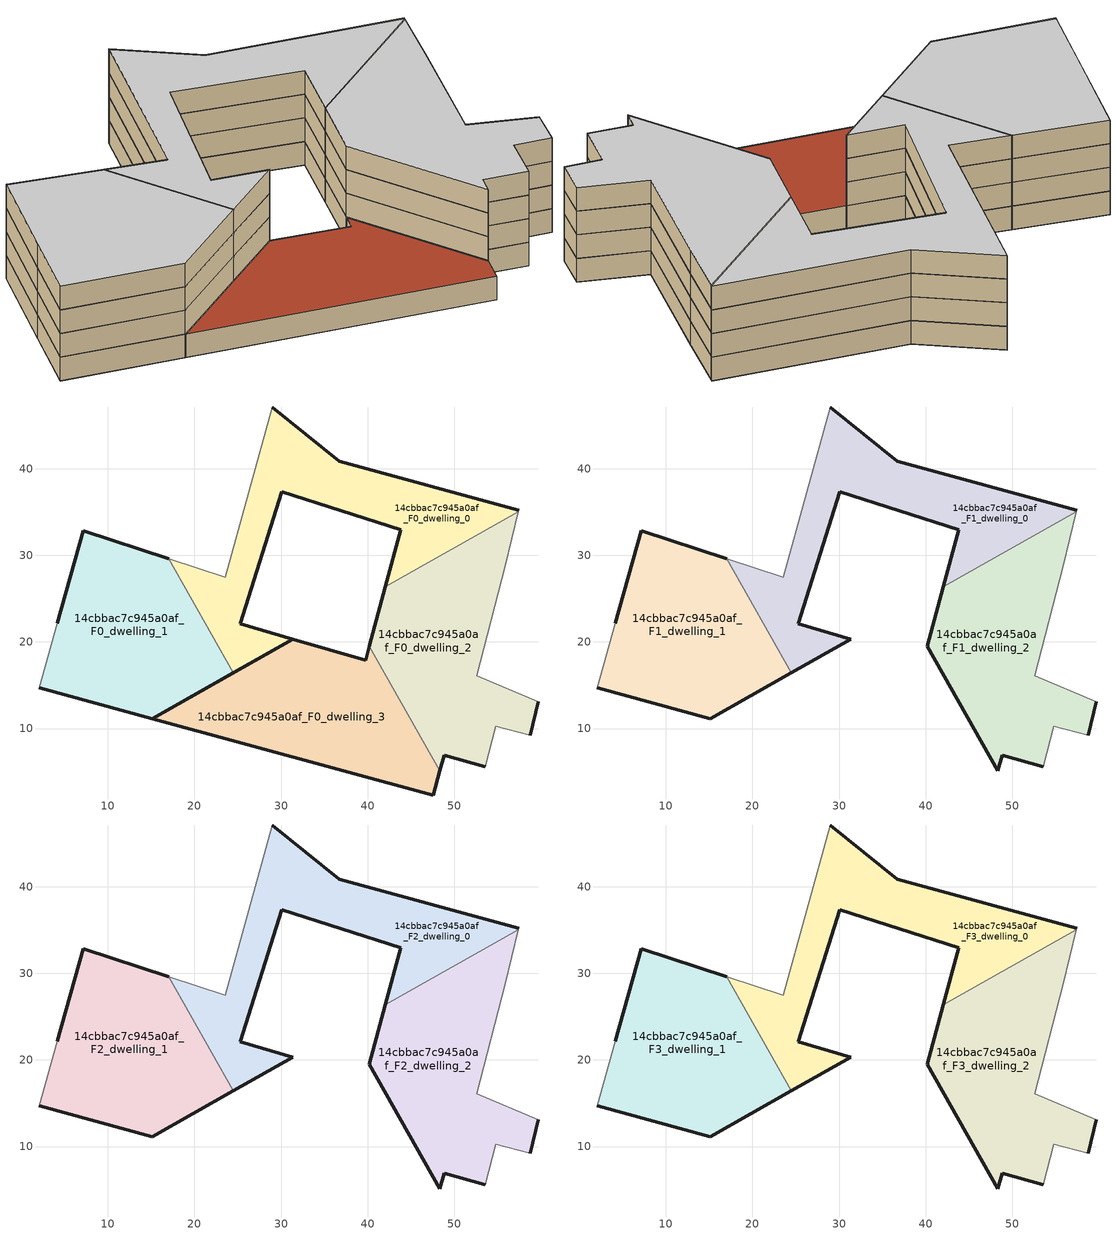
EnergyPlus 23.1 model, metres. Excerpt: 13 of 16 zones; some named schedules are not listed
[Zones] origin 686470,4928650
14cbbac7c945a0af_F0_dwelling_0
 floor ground (EU_floor_Construction): 42.06,26.37 57.43,35.07 57.47,35.24 36.74,40.9 28.96,47.16 23.53,27.5 17.04,29.61 24.49,16.44 31.38,20.33 25.27,22.1 30.1,37.36 43.83,33 z0
 wall outside (EU_wall_Construction): 28.96,47.16 36.74,40.9 57.47,35.24 / 42.06,26.37 43.83,33 30.1,37.36 25.27,22.1 31.38,20.33 24.49,16.44 z0:3
 wall to 14cbbac7c945a0af_F0_dwelling_1 (EU_wall_Construction): 24.49,16.44 17.04,29.61 z0:3
 wall adiabatic (EU_wall_Construction): 17.04,29.61 23.53,27.5 28.96,47.16 / 57.47,35.24 57.43,35.07 z0:3
 wall to 14cbbac7c945a0af_F0_dwelling_2 (EU_wall_Construction): 57.43,35.07 42.06,26.37 z0:3
14cbbac7c945a0af_F0_dwelling_1
 floor ground (EU_floor_Construction): 24.49,16.44 17.04,29.61 7.14,32.84 4.13,22.18 2.06,14.7 15.13,11.14 z0
 wall outside (EU_wall_Construction): 4.13,22.18 7.14,32.84 17.04,29.61 / 24.49,16.44 15.13,11.14 2.06,14.7 z0:3
 wall adiabatic (EU_wall_Construction): 2.06,14.7 4.13,22.18 z0:3
14cbbac7c945a0af_F0_dwelling_2
 floor ground (EU_floor_Construction): 58.82,9.25 59.72,13.08 52.6,16.08 55.89,28.82 57.43,35.07 42.06,26.37 40.22,19.51 48.36,5.13 48.84,6.91 53.62,5.56 54.79,10.28 z0
 wall outside (EU_wall_Construction): 53.62,5.56 48.84,6.91 48.36,5.13 / 40.22,19.51 42.06,26.37 / 59.72,13.08 58.82,9.25 z0:3
 wall adiabatic (EU_wall_Construction): 58.82,9.25 54.79,10.28 53.62,5.56 / 57.43,35.07 55.89,28.82 52.6,16.08 59.72,13.08 z0:3
 wall to 14cbbac7c945a0af_F0_dwelling_3 (EU_wall_Construction): 48.36,5.13 40.22,19.51 z0:3
14cbbac7c945a0af_F0_dwelling_3
 floor ground (EU_floor_Construction): 47.59,2.32 48.36,5.13 40.22,19.51 39.79,17.9 31.38,20.33 15.13,11.14 z0
 wall outside (EU_wall_Construction): 48.36,5.13 47.59,2.32 15.13,11.14 31.38,20.33 39.79,17.9 40.22,19.51 z0:3
 roof outside (EU_roof_Construction): 40.22,19.51 48.36,5.13 47.59,2.32 15.13,11.14 31.38,20.33 39.79,17.9 z3
14cbbac7c945a0af_F1_dwelling_0
 floor to 14cbbac7c945a0af_F0_dwelling_0 (EU_floor_Construction): 42.06,26.37 57.43,35.07 57.47,35.24 36.74,40.9 28.96,47.16 23.53,27.5 17.04,29.61 24.49,16.44 31.38,20.33 25.27,22.1 30.1,37.36 43.83,33 z3
 wall outside (EU_wall_Construction): 28.96,47.16 36.74,40.9 57.47,35.24 / 42.06,26.37 43.83,33 30.1,37.36 25.27,22.1 31.38,20.33 24.49,16.44 z3:6
 wall to 14cbbac7c945a0af_F1_dwelling_1 (EU_wall_Construction): 24.49,16.44 17.04,29.61 z3:6
 wall adiabatic (EU_wall_Construction): 17.04,29.61 23.53,27.5 28.96,47.16 / 57.47,35.24 57.43,35.07 z3:6
 wall to 14cbbac7c945a0af_F1_dwelling_2 (EU_wall_Construction): 57.43,35.07 42.06,26.37 z3:6
14cbbac7c945a0af_F1_dwelling_1
 floor to 14cbbac7c945a0af_F0_dwelling_1 (EU_floor_Construction): 24.49,16.44 17.04,29.61 7.14,32.84 4.13,22.18 2.06,14.7 15.13,11.14 z3
 wall outside (EU_wall_Construction): 4.13,22.18 7.14,32.84 17.04,29.61 / 24.49,16.44 15.13,11.14 2.06,14.7 z3:6
 wall adiabatic (EU_wall_Construction): 2.06,14.7 4.13,22.18 z3:6
14cbbac7c945a0af_F1_dwelling_2
 floor to 14cbbac7c945a0af_F0_dwelling_2 (EU_floor_Construction): 58.82,9.25 59.72,13.08 52.6,16.08 55.89,28.82 57.43,35.07 42.06,26.37 40.22,19.51 48.36,5.13 48.84,6.91 53.62,5.56 54.79,10.28 z3
 wall outside (EU_wall_Construction): 53.62,5.56 48.84,6.91 48.36,5.13 40.22,19.51 42.06,26.37 / 59.72,13.08 58.82,9.25 z3:6
 wall adiabatic (EU_wall_Construction): 58.82,9.25 54.79,10.28 53.62,5.56 / 57.43,35.07 55.89,28.82 52.6,16.08 59.72,13.08 z3:6
14cbbac7c945a0af_F2_dwelling_0
 floor to 14cbbac7c945a0af_F1_dwelling_0 (EU_floor_Construction): 42.06,26.37 57.43,35.07 57.47,35.24 36.74,40.9 28.96,47.16 23.53,27.5 17.04,29.61 24.49,16.44 31.38,20.33 25.27,22.1 30.1,37.36 43.83,33 z6
 wall outside (EU_wall_Construction): 28.96,47.16 36.74,40.9 57.47,35.24 / 42.06,26.37 43.83,33 30.1,37.36 25.27,22.1 31.38,20.33 24.49,16.44 z6:9
 wall to 14cbbac7c945a0af_F2_dwelling_1 (EU_wall_Construction): 24.49,16.44 17.04,29.61 z6:9
 wall adiabatic (EU_wall_Construction): 17.04,29.61 23.53,27.5 28.96,47.16 / 57.47,35.24 57.43,35.07 z6:9
 wall to 14cbbac7c945a0af_F2_dwelling_2 (EU_wall_Construction): 57.43,35.07 42.06,26.37 z6:9
14cbbac7c945a0af_F2_dwelling_1
 floor to 14cbbac7c945a0af_F1_dwelling_1 (EU_floor_Construction): 24.49,16.44 17.04,29.61 7.14,32.84 4.13,22.18 2.06,14.7 15.13,11.14 z6
 wall outside (EU_wall_Construction): 4.13,22.18 7.14,32.84 17.04,29.61 / 24.49,16.44 15.13,11.14 2.06,14.7 z6:9
 wall adiabatic (EU_wall_Construction): 2.06,14.7 4.13,22.18 z6:9
14cbbac7c945a0af_F2_dwelling_2
 floor to 14cbbac7c945a0af_F1_dwelling_2 (EU_floor_Construction): 58.82,9.25 59.72,13.08 52.6,16.08 55.89,28.82 57.43,35.07 42.06,26.37 40.22,19.51 48.36,5.13 48.84,6.91 53.62,5.56 54.79,10.28 z6
 wall outside (EU_wall_Construction): 53.62,5.56 48.84,6.91 48.36,5.13 40.22,19.51 42.06,26.37 / 59.72,13.08 58.82,9.25 z6:9
 wall adiabatic (EU_wall_Construction): 58.82,9.25 54.79,10.28 53.62,5.56 / 57.43,35.07 55.89,28.82 52.6,16.08 59.72,13.08 z6:9
14cbbac7c945a0af_F3_dwelling_0
 floor to 14cbbac7c945a0af_F2_dwelling_0 (EU_floor_Construction): 42.06,26.37 57.43,35.07 57.47,35.24 36.74,40.9 28.96,47.16 23.53,27.5 17.04,29.61 24.49,16.44 31.38,20.33 25.27,22.1 30.1,37.36 43.83,33 z9
 wall outside (EU_wall_Construction): 28.96,47.16 36.74,40.9 57.47,35.24 / 42.06,26.37 43.83,33 30.1,37.36 25.27,22.1 31.38,20.33 24.49,16.44 z9:12
 wall to 14cbbac7c945a0af_F3_dwelling_1 (EU_wall_Construction): 24.49,16.44 17.04,29.61 z9:12
 wall adiabatic (EU_wall_Construction): 17.04,29.61 23.53,27.5 28.96,47.16 / 57.47,35.24 57.43,35.07 z9:12
 wall to 14cbbac7c945a0af_F3_dwelling_2 (EU_wall_Construction): 57.43,35.07 42.06,26.37 z9:12
 ceiling to 14cbbac7c945a0af_F4_dwelling_0 (EU_floor_Construction): 57.47,35.24 57.43,35.07 42.06,26.37 43.83,33 30.1,37.36 25.27,22.1 31.38,20.33 24.49,16.44 17.04,29.61 23.53,27.5 28.96,47.16 36.74,40.9 z12
14cbbac7c945a0af_F3_dwelling_1
 floor to 14cbbac7c945a0af_F2_dwelling_1 (EU_floor_Construction): 24.49,16.44 17.04,29.61 7.14,32.84 4.13,22.18 2.06,14.7 15.13,11.14 z9
 wall outside (EU_wall_Construction): 4.13,22.18 7.14,32.84 17.04,29.61 / 24.49,16.44 15.13,11.14 2.06,14.7 z9:12
 wall adiabatic (EU_wall_Construction): 2.06,14.7 4.13,22.18 z9:12
 ceiling to 14cbbac7c945a0af_F4_dwelling_1 (EU_floor_Construction): 17.04,29.61 24.49,16.44 15.13,11.14 2.06,14.7 4.13,22.18 7.14,32.84 z12
14cbbac7c945a0af_F3_dwelling_2
 floor to 14cbbac7c945a0af_F2_dwelling_2 (EU_floor_Construction): 58.82,9.25 59.72,13.08 52.6,16.08 55.89,28.82 57.43,35.07 42.06,26.37 40.22,19.51 48.36,5.13 48.84,6.91 53.62,5.56 54.79,10.28 z9
 wall outside (EU_wall_Construction): 53.62,5.56 48.84,6.91 48.36,5.13 40.22,19.51 42.06,26.37 / 59.72,13.08 58.82,9.25 z9:12
 wall adiabatic (EU_wall_Construction): 58.82,9.25 54.79,10.28 53.62,5.56 / 57.43,35.07 55.89,28.82 52.6,16.08 59.72,13.08 z9:12
 ceiling to 14cbbac7c945a0af_F4_dwelling_2 (EU_floor_Construction): 57.43,35.07 55.89,28.82 52.6,16.08 59.72,13.08 58.82,9.25 54.79,10.28 53.62,5.56 48.84,6.91 48.36,5.13 40.22,19.51 42.06,26.37 z12
[Building]
EU S2 Campaign: North Axis=0; Terrain=City; Solar Distribution=FullExterior
[Site:Location]
Bologna: Latitude=44.5; Longitude=11.25; Time Zone=1; Elevation=37
[SizingPeriod:WeatherFileDays]
AnnualSizingPeriod: Begin Month=1; Begin Day of Month=1; End Month=12; End Day of Month=31; Day of Week for Start Day=Monday; Use Weather File Daylight Saving Period=No; Use Weather File Rain and Snow Indicators=No
[MATERIAL]
EU_InternalMass_Material: Roughness=MediumRough; Thickness=0.1; Conductivity=1; Density=1800; Specific Heat=900; Thermal Absorptance=0.9; Solar Absorptance=0.7; Visible Absorptance=0.7
[MATERIAL:NOMASS] Roughness=MediumRough; Thermal Absorptance=0.9; Solar Absorptance=0.7; Visible Absorptance=0.7
Name | Thermal Resistance
EU_wall_NoMass | 0.905828
EU_roof_NoMass | 0.37593
EU_floor_NoMass | 0.67114
[CONSTRUCTION]
EU_wall_Construction: EU_wall_NoMass
EU_roof_Construction: EU_roof_NoMass
EU_floor_Construction: EU_floor_NoMass
EU_InternalMass_Construction: EU_InternalMass_Material
[ZONE] Type=1; Multiplier=1; Ceiling Height=autocalculate; Floor Area=autocalculate; Part of Total Floor Area=Yes
Name | Volume
14cbbac7c945a0af_F0_dwelling_0; 14cbbac7c945a0af_F1_dwelling_0; 14cbbac7c945a0af_F2_dwelling_0; 14cbbac7c945a0af_F3_dwelling_0 | 910.578
14cbbac7c945a0af_F0_dwelling_1; 14cbbac7c945a0af_F1_dwelling_1; 14cbbac7c945a0af_F2_dwelling_1; 14cbbac7c945a0af_F3_dwelling_1 | 910.585
14cbbac7c945a0af_F0_dwelling_2; 14cbbac7c945a0af_F1_dwelling_2; 14cbbac7c945a0af_F2_dwelling_2; 14cbbac7c945a0af_F3_dwelling_2 | 910.583
14cbbac7c945a0af_F0_dwelling_3 | 910.541
[INTERNALMASS] Construction=EU_InternalMass_Construction
Name | Zone or ZoneList | Surface Area
14cbbac7c945a0af_F0_dwelling_0_EU_InternalMass | 14cbbac7c945a0af_F0_dwelling_0 | 303.526
14cbbac7c945a0af_F0_dwelling_1_EU_InternalMass | 14cbbac7c945a0af_F0_dwelling_1 | 303.528
14cbbac7c945a0af_F0_dwelling_2_EU_InternalMass | 14cbbac7c945a0af_F0_dwelling_2 | 303.528
14cbbac7c945a0af_F0_dwelling_3_EU_InternalMass | 14cbbac7c945a0af_F0_dwelling_3 | 303.514
14cbbac7c945a0af_F1_dwelling_0_EU_InternalMass | 14cbbac7c945a0af_F1_dwelling_0 | 404.7
14cbbac7c945a0af_F1_dwelling_1_EU_InternalMass | 14cbbac7c945a0af_F1_dwelling_1 | 404.699
14cbbac7c945a0af_F1_dwelling_2_EU_InternalMass | 14cbbac7c945a0af_F1_dwelling_2 | 404.684
14cbbac7c945a0af_F2_dwelling_0_EU_InternalMass | 14cbbac7c945a0af_F2_dwelling_0 | 404.7
14cbbac7c945a0af_F2_dwelling_1_EU_InternalMass | 14cbbac7c945a0af_F2_dwelling_1 | 404.699
14cbbac7c945a0af_F2_dwelling_2_EU_InternalMass | 14cbbac7c945a0af_F2_dwelling_2 | 404.684
14cbbac7c945a0af_F3_dwelling_0_EU_InternalMass | 14cbbac7c945a0af_F3_dwelling_0 | 404.7
14cbbac7c945a0af_F3_dwelling_1_EU_InternalMass | 14cbbac7c945a0af_F3_dwelling_1 | 404.699
14cbbac7c945a0af_F3_dwelling_2_EU_InternalMass | 14cbbac7c945a0af_F3_dwelling_2 | 404.684
[OTHEREQUIPMENT] Fuel Type=Electricity; Design Level Calculation Method=Watts/Area; Power per Zone Floor Area=1; Fraction Latent=0; Fraction Radiant=0; Fraction Lost=0; Carbon Dioxide Generation Rate=0; EndUse Subcategory=EU_Step8_InternalGains
Name | Zone or ZoneList or Space or SpaceList | Schedule
EU_Step8_InternalGain_14cbbac7c945a0af_F0_dwelling_0_f000 | 14cbbac7c945a0af_F0_dwelling_0 | EU_Step8_GainSchedule_14cbbac7c945a0af_F0_dwelling_0_f000
EU_Step8_InternalGain_14cbbac7c945a0af_F0_dwelling_1_f000 | 14cbbac7c945a0af_F0_dwelling_1 | EU_Step8_GainSchedule_14cbbac7c945a0af_F0_dwelling_1_f000
EU_Step8_InternalGain_14cbbac7c945a0af_F0_dwelling_2_f000 | 14cbbac7c945a0af_F0_dwelling_2 | EU_Step8_GainSchedule_14cbbac7c945a0af_F0_dwelling_2_f000
EU_Step8_InternalGain_14cbbac7c945a0af_F0_dwelling_3_f000 | 14cbbac7c945a0af_F0_dwelling_3 | EU_Step8_GainSchedule_14cbbac7c945a0af_F0_dwelling_3_f000
EU_Step8_InternalGain_14cbbac7c945a0af_F1_dwelling_0_f000 | 14cbbac7c945a0af_F1_dwelling_0 | EU_Step8_GainSchedule_14cbbac7c945a0af_F1_dwelling_0_f000
EU_Step8_InternalGain_14cbbac7c945a0af_F1_dwelling_1_f000 | 14cbbac7c945a0af_F1_dwelling_1 | EU_Step8_GainSchedule_14cbbac7c945a0af_F1_dwelling_1_f000
EU_Step8_InternalGain_14cbbac7c945a0af_F1_dwelling_2_f000 | 14cbbac7c945a0af_F1_dwelling_2 | EU_Step8_GainSchedule_14cbbac7c945a0af_F1_dwelling_2_f000
EU_Step8_InternalGain_14cbbac7c945a0af_F2_dwelling_0_f000 | 14cbbac7c945a0af_F2_dwelling_0 | EU_Step8_GainSchedule_14cbbac7c945a0af_F2_dwelling_0_f000
EU_Step8_InternalGain_14cbbac7c945a0af_F2_dwelling_1_f000 | 14cbbac7c945a0af_F2_dwelling_1 | EU_Step8_GainSchedule_14cbbac7c945a0af_F2_dwelling_1_f000
EU_Step8_InternalGain_14cbbac7c945a0af_F2_dwelling_2_f000 | 14cbbac7c945a0af_F2_dwelling_2 | EU_Step8_GainSchedule_14cbbac7c945a0af_F2_dwelling_2_f000
EU_Step8_InternalGain_14cbbac7c945a0af_F3_dwelling_0_f000 | 14cbbac7c945a0af_F3_dwelling_0 | EU_Step8_GainSchedule_14cbbac7c945a0af_F3_dwelling_0_f000
EU_Step8_InternalGain_14cbbac7c945a0af_F3_dwelling_1_f000 | 14cbbac7c945a0af_F3_dwelling_1 | EU_Step8_GainSchedule_14cbbac7c945a0af_F3_dwelling_1_f000
EU_Step8_InternalGain_14cbbac7c945a0af_F3_dwelling_2_f000 | 14cbbac7c945a0af_F3_dwelling_2 | EU_Step8_GainSchedule_14cbbac7c945a0af_F3_dwelling_2_f000
[ZONEVENTILATION:DESIGNFLOWRATE] Schedule=EU_AlwaysOn; Design Flow Rate Calculation Method=AirChanges/Hour; Air Changes per Hour=0.73129; Ventilation Type=Natural; Fan Pressure Rise=0; Fan Total Efficiency=1; Constant Term Coefficient=1; Temperature Term Coefficient=0; Velocity Term Coefficient=0; Velocity Squared Term Coefficient=0; Minimum Indoor Temperature=-100; Maximum Indoor Temperature=100; Delta Temperature=-100; Minimum Outdoor Temperature=-100; Maximum Outdoor Temperature=100; Maximum Wind Speed=40
Name | Zone or ZoneList or Space or SpaceList
EU_ConstantAir_14cbbac7c945a0af_F0_dwelling_0 | 14cbbac7c945a0af_F0_dwelling_0
EU_ConstantAir_14cbbac7c945a0af_F0_dwelling_1 | 14cbbac7c945a0af_F0_dwelling_1
EU_ConstantAir_14cbbac7c945a0af_F0_dwelling_2 | 14cbbac7c945a0af_F0_dwelling_2
EU_ConstantAir_14cbbac7c945a0af_F0_dwelling_3 | 14cbbac7c945a0af_F0_dwelling_3
EU_ConstantAir_14cbbac7c945a0af_F1_dwelling_0 | 14cbbac7c945a0af_F1_dwelling_0
EU_ConstantAir_14cbbac7c945a0af_F1_dwelling_1 | 14cbbac7c945a0af_F1_dwelling_1
EU_ConstantAir_14cbbac7c945a0af_F1_dwelling_2 | 14cbbac7c945a0af_F1_dwelling_2
EU_ConstantAir_14cbbac7c945a0af_F2_dwelling_0 | 14cbbac7c945a0af_F2_dwelling_0
EU_ConstantAir_14cbbac7c945a0af_F2_dwelling_1 | 14cbbac7c945a0af_F2_dwelling_1
EU_ConstantAir_14cbbac7c945a0af_F2_dwelling_2 | 14cbbac7c945a0af_F2_dwelling_2
EU_ConstantAir_14cbbac7c945a0af_F3_dwelling_0 | 14cbbac7c945a0af_F3_dwelling_0
EU_ConstantAir_14cbbac7c945a0af_F3_dwelling_1 | 14cbbac7c945a0af_F3_dwelling_1
EU_ConstantAir_14cbbac7c945a0af_F3_dwelling_2 | 14cbbac7c945a0af_F3_dwelling_2
[HVACTEMPLATE:THERMOSTAT] Constant Heating Setpoint=20; Constant Cooling Setpoint=50
EU_HeatOnly_14cbbac7c945a0af_F0_dwelling_0; EU_HeatOnly_14cbbac7c945a0af_F0_dwelling_1; EU_HeatOnly_14cbbac7c945a0af_F0_dwelling_2; EU_HeatOnly_14cbbac7c945a0af_F0_dwelling_3; EU_HeatOnly_14cbbac7c945a0af_F1_dwelling_0; EU_HeatOnly_14cbbac7c945a0af_F1_dwelling_1; EU_HeatOnly_14cbbac7c945a0af_F1_dwelling_2; EU_HeatOnly_14cbbac7c945a0af_F2_dwelling_0; EU_HeatOnly_14cbbac7c945a0af_F2_dwelling_1; EU_HeatOnly_14cbbac7c945a0af_F2_dwelling_2; EU_HeatOnly_14cbbac7c945a0af_F3_dwelling_0; EU_HeatOnly_14cbbac7c945a0af_F3_dwelling_1; EU_HeatOnly_14cbbac7c945a0af_F3_dwelling_2; EU_HeatOnly_14cbbac7c945a0af_F4_dwelling_0; EU_HeatOnly_14cbbac7c945a0af_F4_dwelling_1; EU_HeatOnly_14cbbac7c945a0af_F4_dwelling_2
[HVACTEMPLATE:ZONE:IDEALLOADSAIRSYSTEM] System Availability Schedule=EU_AlwaysOn; Maximum Heating Supply Air Temperature=50; Minimum Cooling Supply Air Temperature=13; Maximum Heating Supply Air Humidity Ratio=0.0156; Minimum Cooling Supply Air Humidity Ratio=0.0077; Heating Limit=NoLimit; Cooling Limit=NoLimit; Heating Availability Schedule=EU_AlwaysOn; Cooling Availability Schedule=EU_CoolingOff; Dehumidification Control Type=ConstantSensibleHeatRatio; Cooling Sensible Heat Ratio=0.7; Dehumidification Setpoint=60; Humidification Control Type=None; Humidification Setpoint=30; Outdoor Air Method=None; Outdoor Air Flow Rate per Person=0.00944; Outdoor Air Flow Rate per Zone Floor Area=0; Outdoor Air Flow Rate per Zone=0; Demand Controlled Ventilation Type=None; Outdoor Air Economizer Type=NoEconomizer; Heat Recovery Type=None; Sensible Heat Recovery Effectiveness=0.7; Latent Heat Recovery Effectiveness=0.65
Name | Template Thermostat
14cbbac7c945a0af_F0_dwelling_0 | EU_HeatOnly_14cbbac7c945a0af_F0_dwelling_0
14cbbac7c945a0af_F0_dwelling_1 | EU_HeatOnly_14cbbac7c945a0af_F0_dwelling_1
14cbbac7c945a0af_F0_dwelling_2 | EU_HeatOnly_14cbbac7c945a0af_F0_dwelling_2
14cbbac7c945a0af_F0_dwelling_3 | EU_HeatOnly_14cbbac7c945a0af_F0_dwelling_3
14cbbac7c945a0af_F1_dwelling_0 | EU_HeatOnly_14cbbac7c945a0af_F1_dwelling_0
14cbbac7c945a0af_F1_dwelling_1 | EU_HeatOnly_14cbbac7c945a0af_F1_dwelling_1
14cbbac7c945a0af_F1_dwelling_2 | EU_HeatOnly_14cbbac7c945a0af_F1_dwelling_2
14cbbac7c945a0af_F2_dwelling_0 | EU_HeatOnly_14cbbac7c945a0af_F2_dwelling_0
14cbbac7c945a0af_F2_dwelling_1 | EU_HeatOnly_14cbbac7c945a0af_F2_dwelling_1
14cbbac7c945a0af_F2_dwelling_2 | EU_HeatOnly_14cbbac7c945a0af_F2_dwelling_2
14cbbac7c945a0af_F3_dwelling_0 | EU_HeatOnly_14cbbac7c945a0af_F3_dwelling_0
14cbbac7c945a0af_F3_dwelling_1 | EU_HeatOnly_14cbbac7c945a0af_F3_dwelling_1
14cbbac7c945a0af_F3_dwelling_2 | EU_HeatOnly_14cbbac7c945a0af_F3_dwelling_2
[SIZING:ZONE] Zone Cooling Design Supply Air Temperature Input Method=SupplyAirTemperature; Zone Cooling Design Supply Air Temperature=13; Zone Heating Design Supply Air Temperature Input Method=SupplyAirTemperature; Zone Heating Design Supply Air Temperature=50; Zone Cooling Design Supply Air Humidity Ratio=0.008; Zone Heating Design Supply Air Humidity Ratio=0.008; Cooling Design Air Flow Method=DesignDay; Cooling Design Air Flow Rate=0; Cooling Minimum Air Flow per Zone Floor Area=0.000762; Cooling Minimum Air Flow=0; Cooling Minimum Air Flow Fraction=0.2; Heating Design Air Flow Method=DesignDay; Heating Design Air Flow Rate=0; Heating Maximum Air Flow per Zone Floor Area=0.002032; Heating Maximum Air Flow=0.141576; Heating Maximum Air Flow Fraction=0.3; Account for Dedicated Outdoor Air System=No; Dedicated Outdoor Air System Control Strategy=NeutralSupplyAir; Dedicated Outdoor Air Low Setpoint Temperature for Design=autosize; Dedicated Outdoor Air High Setpoint Temperature for Design=autosize; Zone Load Sizing Method=Sensible Load Only No Latent Load; Zone Latent Cooling Design Supply Air Humidity Ratio Input Method=HumidityRatioDifference; Zone Cooling Design Supply Air Humidity Ratio Difference=0.005; Zone Latent Heating Design Supply Air Humidity Ratio Input Method=HumidityRatioDifference; Zone Humidification Design Supply Air Humidity Ratio Difference=0.005
14cbbac7c945a0af_F0_dwelling_0; 14cbbac7c945a0af_F0_dwelling_1; 14cbbac7c945a0af_F0_dwelling_2; 14cbbac7c945a0af_F0_dwelling_3; 14cbbac7c945a0af_F1_dwelling_0; 14cbbac7c945a0af_F1_dwelling_1; 14cbbac7c945a0af_F1_dwelling_2; 14cbbac7c945a0af_F2_dwelling_0; 14cbbac7c945a0af_F2_dwelling_1; 14cbbac7c945a0af_F2_dwelling_2; 14cbbac7c945a0af_F3_dwelling_0; 14cbbac7c945a0af_F3_dwelling_1; 14cbbac7c945a0af_F3_dwelling_2
[SCHEDULE:FILE]
EU_Step8_GainSchedule_14cbbac7c945a0af_F0_dwelling_0_f000: File=../../schedules/14cbbac7c945a0af/14cbbac7c945a0af_F0_dwelling_0_f000_gain.csv; Column Number=1; Rows to Skip at Top=0; Number of Hours of Data=8760; Column Separator=Comma; Interpolate to Timestep=No; Minutes per Item=60; Adjust Schedule for Daylight Savings=Yes
